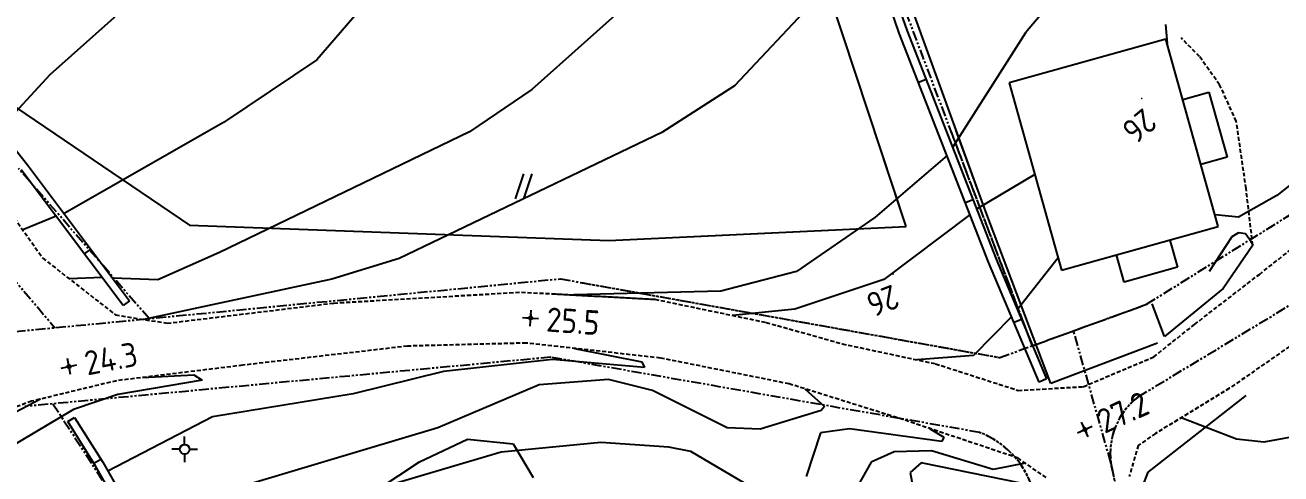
# Model space of a CAD drawing. Header units: metres. Extents: x 139929 to 142176, y 6401995 to 6404420.
# Drawn here: x 140050.9 to 140128.6, y 6402412.9 to 6402440.7 of the extents above; entities that cross this region are included whole.
import ezdxf
from ezdxf.enums import TextEntityAlignment as Align

# ---------------------------------------------------------------- set-up
doc = ezdxf.new("R2010")
doc.units = ezdxf.units.M
doc.header["$LTSCALE"] = 0.5
for name, pattern in [('DASHED', [0.75, 0.5, -0.25]), ('HAECK', [0]), ('PHANTOM', [2.5, 1.25, -0.25, 0.25, -0.25, 0.25, -0.25])]:
    doc.linetypes.add(name, pattern=pattern)
doc.layers.get('0').update_dxf_attribs({"color": 1})
for name, color, linetype in [('M-BEF-BELYSNINGSSTOLPE', 4, 'Continuous'), ('M-BEF-BYGGNAD', 3, 'Continuous'), ('M-BEF-HÄCK', 7, 'Continuous'), ('M-BEF-MARKLINJE', 4, 'Continuous'), ('M-BEF-MUR', 4, 'Continuous'), ('M-BEF-NIVÅ', 4, 'Continuous'), ('M-BEF-NIVÅKURVA-PRIMÄR-0.5M', 12, 'Continuous'), ('M-BEF-NIVÅKURVA-PRIMÄR-1.0M', 12, 'Continuous'), ('M-BEF-VÄGKANT', 1, 'DASHED'), ('M-GR-FASTIGHETSGRÄNS', 3, 'PHANTOM')]:
    doc.layers.add(name, color=color, linetype=linetype)
doc.styles.add('ISO', font='iso.shx', dxfattribs={"height": 2.5})

# ---------------------------------------------------------------- blocks, each defined once
blk = doc.blocks.new('PRI_NIVÅ_HÖJDPUNKT_ISM')
at = {"color": 7}
for p, q in [((-0.25, 0), (0.25, 0)), ((0, 0.25), (0, -0.25))]:
    blk.add_line(p, q, dxfattribs=at)
blk = doc.blocks.new('PRI_LED_BELYS')
at = {"color": 0, "linetype": 'Continuous'}
for p, q in [((0, 0.5), (0, 1.33)), ((-0.5, 0), (-1.33, 0)), ((0.5, 0), (1.33, 0)), ((0, -0.5), (0, -1.33))]:
    blk.add_line(p, q, dxfattribs=at)
blk.add_circle((0, 0), 0.5, dxfattribs=at)
blk = doc.blocks.new('PRI_M_ÅKER')
for points in [[(0.259, 1.556, 0), (-0.259, 0, 0)], [(0.778, 1.556, 0), (0.259, 0, 0)]]:
    blk.add_polyline3d(points)
blk = doc.blocks.new('SPWDEF')
at = {"color": 0, "linetype": 'Continuous'}
for p, q in [((-1, 0), (1, 0)), ((0, -1), (0, 1))]:
    blk.add_line(p, q, dxfattribs=at)
blk.add_circle((0, 0), 0.2)
blk = doc.blocks.new('PRI_NIVÅ_HÖJDPKT')
at = {"color": 0, "linetype": 'Continuous', "lineweight": -3}
blk.add_circle((183, 184), 0.0005, dxfattribs=at)

msp = doc.modelspace()

# ---------------------------------------------------------------- linework, layer by layer
at = {"layer": 'M-BEF-BYGGNAD'}
for p, q in [((140121.505, 6402439.796), (140111.808, 6402437.085)), ((140124.75, 6402428.186), (140121.505, 6402439.796)), ((140124.75, 6402428.186), (140121.584, 6402439.511)), ((140111.808, 6402437.085), (140115.053, 6402425.475)), ((140122.551, 6402436.053), (140124.176, 6402436.507)), ((140122.551, 6402436.053), (140124.176, 6402436.507)), ((140124.176, 6402436.507), (140125.302, 6402432.478)), ((140124.176, 6402436.507), (140125.302, 6402432.478)), ((140112.2, 6402435.682), (140115.053, 6402425.475)), ((140125.302, 6402432.478), (140123.677, 6402432.025)), ((140125.302, 6402432.478), (140123.677, 6402432.025)), ((140115.053, 6402425.475), (140124.75, 6402428.186)), ((140115.053, 6402425.475), (140124.75, 6402428.186)), ((140121.753, 6402427.349), (140122.223, 6402425.668)), ((140121.753, 6402427.349), (140122.223, 6402425.668)), ((140118.923, 6402424.746), (140118.453, 6402426.425)), ((140118.923, 6402424.746), (140118.453, 6402426.425)), ((140122.223, 6402425.668), (140118.923, 6402424.746)), ((140122.223, 6402425.668), (140118.923, 6402424.746))]:
    msp.add_line(p, q, dxfattribs=at)
at = {"layer": 'M-BEF-HÄCK', "color": 1, "linetype": 'HAECK', "lineweight": -3}
for p, q in [((140110.354, 6402429.099), (140104.229, 6402446.012)), ((140114.383, 6402418.458), (140110.354, 6402429.099)), ((140120.985, 6402420.955), (140114.383, 6402418.458)), ((140126.456, 6402417.729), (140120.385, 6402412.98)), ((140120.385, 6402412.98), (140119.735, 6402411.247))]:
    msp.add_line(p, q, dxfattribs=at)
at = {"layer": 'M-BEF-HÄCK', "lineweight": -3}
for p, q in [((140110.354, 6402429.099), (140108.515, 6402434.178)), ((140114.383, 6402418.458), (140110.354, 6402429.099)), ((140120.985, 6402420.955), (140114.383, 6402418.458)), ((140126.456, 6402417.729), (140120.385, 6402412.98)), ((140120.385, 6402412.98), (140119.735, 6402411.247))]:
    msp.add_line(p, q, dxfattribs=at)
at = {"layer": 'M-BEF-MARKLINJE'}
for p, q in [((140105.422, 6402428.182, 25.969), (140096.753, 6402454.571, 24.018)), ((140049.715, 6402435.963, 22.776), (140061.072, 6402428.266, 23.549)), ((140061.072, 6402428.266, 23.549), (140087.029, 6402427.323, 25.007)), ((140087.029, 6402427.323, 25.007), (140105.422, 6402428.182, 25.969)), ((140075.306, 6402413.603, 26.323), (140078.276, 6402415.019, 26.392)), ((140078.276, 6402415.019, 26.392), (140081.101, 6402414.734, 26.546)), ((140081.101, 6402414.734, 26.546), (140082.343, 6402412.632, 27.21)), ((140072.755, 6402411.928, 26.85), (140075.306, 6402413.603, 26.323))]:
    msp.add_line(p, q, dxfattribs=at)
at = {"layer": 'M-BEF-MARKLINJE', "lineweight": -3}
for p, q in [((140105.422, 6402428.182), (140104.05, 6402432.357)), ((140092.318, 6402427.57), (140105.422, 6402428.182)), ((140075.306, 6402413.603), (140078.276, 6402415.019)), ((140078.276, 6402415.019), (140081.101, 6402414.734)), ((140081.101, 6402414.734), (140082.343, 6402412.632)), ((140072.755, 6402411.928), (140075.306, 6402413.603))]:
    msp.add_line(p, q, dxfattribs=at)
at = {"layer": 'M-BEF-MUR'}
for p, q in [((140105.005, 6402440.174), (140099.586, 6402455.805)), ((140100.056, 6402455.976), (140105.475, 6402440.347)), ((140044.732, 6402439.916, 22.925), (140051.045, 6402432.013, 24.046)), ((140110.537, 6402425.981), (140105.005, 6402440.174)), ((140105.475, 6402440.347), (140111.001, 6402426.169)), ((140106.663, 6402437.299), (140106.197, 6402437.117)), ((140051.045, 6402432.013, 24.046), (140057.362, 6402423.588, 25.133)), ((140056.962, 6402423.288, 25.133), (140050.65, 6402431.707, 24.046)), ((140109.568, 6402429.845), (140109.102, 6402429.664)), ((140054.563, 6402426.488, 24.72), (140054.963, 6402426.788, 24.72)), ((140113.655, 6402418.55), (140110.537, 6402425.981)), ((140111.001, 6402426.169), (140114.116, 6402418.743)), ((140057.362, 6402423.588, 25.133), (140056.962, 6402423.288, 25.133)), ((140112.569, 6402422.432), (140112.108, 6402422.237)), ((140114.116, 6402418.743), (140113.655, 6402418.55)), ((140053.529, 6402416.101, 25.557), (140053.953, 6402416.366, 25.557)), ((140055.269, 6402413.324, 26.06), (140053.529, 6402416.101, 25.557)), ((140053.953, 6402416.366, 25.557), (140055.697, 6402413.581, 26.06)), ((140055.146, 6402413.521, 26.024), (140055.57, 6402413.786, 26.023)), ((140058.591, 6402407.573, 26.586), (140055.269, 6402413.324, 26.06)), ((140055.697, 6402413.581, 26.06), (140059.03, 6402407.812, 26.586))]:
    msp.add_line(p, q, dxfattribs=at)
at = {"layer": 'M-BEF-MUR', "lineweight": -3}
for p, q in [((140110.537, 6402425.981), (140107.503, 6402433.766)), ((140107.966, 6402433.955), (140111.001, 6402426.169)), ((140109.568, 6402429.845), (140109.102, 6402429.664)), ((140124.212, 6402425.414), (140125.617, 6402427.573)), ((140125.617, 6402427.573), (140126.026, 6402427.811)), ((140126.026, 6402427.811), (140126.431, 6402427.749)), ((140126.431, 6402427.749), (140126.635, 6402427.459)), ((140126.635, 6402427.459), (140126.887, 6402427.034)), ((140126.887, 6402427.034), (140125.046, 6402424.352)), ((140113.655, 6402418.55), (140110.537, 6402425.981)), ((140111.001, 6402426.169), (140114.116, 6402418.743)), ((140125.046, 6402424.352), (140121.433, 6402421.38)), ((140121.433, 6402421.38), (140120.65, 6402423.389)), ((140112.569, 6402422.432), (140112.108, 6402422.237)), ((140114.116, 6402418.743), (140113.655, 6402418.55))]:
    msp.add_line(p, q, dxfattribs=at)
at = {"layer": 'M-BEF-NIVÅKURVA-PRIMÄR-0.5M', "linetype": 'Continuous', "lineweight": -3}
for p, q in [((140118.066, 6402446.414, 25.5), (140112.828, 6402440.189, 25.5)), ((140073.487, 6402443.773, 23.5), (140068.959, 6402438.51, 23.5)), ((140100.155, 6402442.595, 24.5), (140094.805, 6402436.911, 24.5)), ((140141.578, 6402440.636, 26.5), (140128.383, 6402430.106, 26.5)), ((140112.828, 6402440.189, 25.5), (140108.308, 6402433.077, 25.5)), ((140068.959, 6402438.51, 23.5), (140063.175, 6402434.624, 23.5)), ((140094.805, 6402436.911, 24.5), (140090.306, 6402434.011, 24.5)), ((140063.175, 6402434.624, 23.5), (140053.312, 6402428.99, 23.5)), ((140090.306, 6402434.011, 24.5), (140074.046, 6402426.215, 24.5)), ((140107.962, 6402432.588, 25.5), (140103.484, 6402428.755, 25.5)), ((140128.383, 6402430.106, 26.5), (140126.008, 6402428.774, 26.5)), ((140052.813, 6402428.822, 23.5), (140050.748, 6402427.985, 23.5)), ((140126.008, 6402428.774, 26.5), (140124.55, 6402428.905, 26.5)), ((140103.484, 6402428.755, 25.5), (140098.651, 6402425.406, 25.5)), ((140074.046, 6402426.215, 24.5), (140069.881, 6402424.923, 24.5)), ((140114.838, 6402426.243, 26.5), (140112.315, 6402423.037, 26.5)), ((140098.651, 6402425.406, 25.5), (140093.96, 6402424.192, 25.5)), ((140069.881, 6402424.923, 24.5), (140058.248, 6402422.429, 24.5)), ((140093.96, 6402424.192, 25.5), (140084.863, 6402423.949, 25.5)), ((140111.958, 6402422.594, 26.5), (140109.603, 6402420.195, 26.5)), ((140084.91, 6402420.634, 25.5), (140089.077, 6402419.804, 25.5)), ((140083.533, 6402419.956, 25.5), (140076.791, 6402419.21, 25.5)), ((140089.24, 6402419.454, 25.5), (140083.533, 6402419.956, 25.5)), ((140089.077, 6402419.804, 25.5), (140089.24, 6402419.454, 25.5)), ((140109.603, 6402420.195, 26.5), (140106.083, 6402419.935, 26.5)), ((140058.159, 6402418.832, 24.5), (140061.345, 6402419, 24.5)), ((140061.345, 6402419, 24.5), (140061.842, 6402418.662, 24.5)), ((140076.791, 6402419.21, 25.5), (140071.189, 6402417.823, 25.5)), ((140061.842, 6402418.662, 24.5), (140056.626, 6402417.78, 24.5)), ((140056.626, 6402417.78, 24.5), (140053.887, 6402416.855, 24.5)), ((140071.189, 6402417.823, 25.5), (140062.488, 6402416.408, 25.5)), ((140053.887, 6402416.855, 24.5), (140047.451, 6402413.042, 24.5)), ((140062.488, 6402416.408, 25.5), (140056.009, 6402413.043, 25.5)), ((140101.918, 6402415.66, 26.5), (140100.137, 6402415.401, 26.5)), ((140107.635, 6402414.864, 26.5), (140101.918, 6402415.66, 26.5)), ((140106.869, 6402415.682, 26.5), (140107.759, 6402415.144, 26.5)), ((140100.137, 6402415.401, 26.5), (140099.24, 6402412.711, 26.5)), ((140107.759, 6402415.144, 26.5), (140107.635, 6402414.864, 26.5)), ((140080.355, 6402414.215, 26.5), (140065.519, 6402409.83, 26.5)), ((140086.531, 6402414.814, 26.5), (140080.355, 6402414.215, 26.5)), ((140090.74, 6402414.526, 26.5), (140086.531, 6402414.814, 26.5)), ((140092.112, 6402414.252, 26.5), (140090.74, 6402414.526, 26.5)), ((140095.769, 6402412.093, 26.5), (140092.112, 6402414.252, 26.5)), ((140106.356, 6402413.559, 27.5), (140105.676, 6402412.951, 27.5)), ((140112.522, 6402412.287, 27.5), (140106.356, 6402413.559, 27.5)), ((140105.676, 6402412.951, 27.5), (140106.01, 6402411.182, 27.5))]:
    msp.add_line(p, q, dxfattribs=at)
at = {"layer": 'M-BEF-NIVÅKURVA-PRIMÄR-1.0M', "linetype": 'Continuous', "lineweight": -3}
for p, q in [((140064.477, 6402448.348, 23), (140052.421, 6402437.593, 23)), ((140089.698, 6402443.33, 24), (140082.263, 6402436.68, 24)), ((140121.49, 6402440.692, 26), (140121.578, 6402439.534, 26)), ((140052.421, 6402437.593, 23), (140049.296, 6402434.203, 23)), ((140082.263, 6402436.68, 24), (140078.395, 6402434.048, 24)), ((140078.395, 6402434.048, 24), (140062.925, 6402426.572, 24)), ((140113.395, 6402431.405, 26), (140109.794, 6402429.265, 26)), ((140109.389, 6402428.929, 26), (140104.044, 6402424.897, 26)), ((140062.925, 6402426.572, 24), (140059.114, 6402424.892, 24)), ((140055.649, 6402425.039, 24), (140053.639, 6402424.938, 24)), ((140059.114, 6402424.892, 24), (140056.315, 6402424.985, 24)), ((140104.044, 6402424.897, 26), (140098.549, 6402423.065, 26)), ((140098.549, 6402423.065, 26), (140094.685, 6402422.679, 26)), ((140082.72, 6402418.386, 26), (140076.433, 6402415.724, 26)), ((140087.001, 6402418.702, 26), (140082.72, 6402418.386, 26)), ((140089.727, 6402418.028, 26), (140087.001, 6402418.702, 26)), ((140094.355, 6402415.725, 26), (140089.727, 6402418.028, 26)), ((140099.149, 6402418.139, 26), (140100.374, 6402417.029, 26)), ((140051.848, 6402417.499, 24), (140043.419, 6402413.051, 24)), ((140100.167, 6402416.801, 26), (140096.403, 6402415.638, 26)), ((140100.374, 6402417.029, 26), (140100.167, 6402416.801, 26)), ((140076.433, 6402415.724, 26), (140064.775, 6402412.223, 26)), ((140096.403, 6402415.638, 26), (140094.355, 6402415.725, 26)), ((140125.871, 6402415.011, 27), (140122.447, 6402416.333, 27)), ((140127.564, 6402414.82, 27), (140125.871, 6402415.011, 27)), ((140130.271, 6402415.329, 27), (140127.564, 6402414.82, 27)), ((140104.692, 6402414.222, 27), (140103.264, 6402413.582, 27)), ((140107.009, 6402414.298, 27), (140104.692, 6402414.222, 27)), ((140110.82, 6402413.137, 27), (140107.009, 6402414.298, 27)), ((140103.264, 6402413.582, 27), (140102.112, 6402411.549, 27)), ((140112.816, 6402413.523, 27), (140110.82, 6402413.137, 27))]:
    msp.add_line(p, q, dxfattribs=at)
at = {"layer": 'M-BEF-VÄGKANT', "lineweight": -3}
for p, q in [((140123.592, 6402438.709), (140122.459, 6402439.868)), ((140124.837, 6402436.965), (140123.592, 6402438.709)), ((140125.868, 6402434.712), (140124.837, 6402436.965)), ((140126.474, 6402430.533), (140125.868, 6402434.712)), ((140126.887, 6402427.034), (140126.474, 6402430.533)), ((140083.608, 6402424.016), (140089.872, 6402423.682)), ((140089.872, 6402423.682), (140096.754, 6402422.249)), ((140123.286, 6402422.124), (140125.177, 6402423.585)), ((140096.754, 6402422.249), (140101.473, 6402420.92)), ((140120.753, 6402420.112), (140123.286, 6402422.124)), ((140081.906, 6402420.969), (140075.751, 6402420.81)), ((140090.215, 6402420.04), (140081.906, 6402420.969)), ((140101.473, 6402420.92), (140107.25, 6402419.685)), ((140129.466, 6402420.967), (140125.443, 6402418.165)), ((140098.187, 6402418.441), (140090.215, 6402420.04)), ((140107.25, 6402419.685), (140112.363, 6402418.036)), ((140116.397, 6402418.266), (140120.753, 6402420.112)), ((140105.216, 6402416.236), (140098.187, 6402418.441)), ((140112.363, 6402418.036), (140116.397, 6402418.266)), ((140125.443, 6402418.165), (140120.864, 6402415.364)), ((140112.361, 6402413.84), (140105.216, 6402416.236)), ((140120.864, 6402415.364), (140119.803, 6402414.631)), ((140119.803, 6402414.631), (140119.238, 6402412.705)), ((140114.095, 6402412.633), (140112.361, 6402413.84))]:
    msp.add_line(p, q, dxfattribs=at)
at = {"layer": 'M-BEF-VÄGKANT'}
for p, q in [((140043.534, 6402438.232, 22.17), (140051.98, 6402426.234, 23.743)), ((140127.296, 6402425.222), (140135.169, 6402431.424)), ((140051.98, 6402426.234, 23.743), (140056.489, 6402422.714, 24.327)), ((140123.286, 6402422.124), (140127.296, 6402425.222)), ((140059.685, 6402422.196, 24.67), (140070.009, 6402423.449, 25.007)), ((140070.009, 6402423.449, 25.007), (140081.613, 6402424.122, 25.385)), ((140081.613, 6402424.122, 25.385), (140089.872, 6402423.682, 25.625)), ((140089.872, 6402423.682, 25.625), (140096.754, 6402422.249, 26.077)), ((140056.489, 6402422.714, 24.327), (140059.685, 6402422.196, 24.67)), ((140096.754, 6402422.249, 26.077), (140101.473, 6402420.92, 26.295)), ((140120.753, 6402420.112), (140123.286, 6402422.124)), ((140074.566, 6402420.779, 25.139), (140064.366, 6402419.595, 24.779)), ((140081.906, 6402420.969, 25.362), (140074.566, 6402420.779, 25.139)), ((140090.215, 6402420.04, 25.843), (140081.906, 6402420.969, 25.362)), ((140101.473, 6402420.92), (140107.25, 6402419.685)), ((140129.466, 6402420.967), (140125.443, 6402418.165)), ((140064.366, 6402419.595, 24.779), (140056.541, 6402418.634, 24.441)), ((140098.187, 6402418.441, 26.129), (140090.215, 6402420.04, 25.843)), ((140107.25, 6402419.685), (140112.363, 6402418.036)), ((140116.397, 6402418.266), (140120.753, 6402420.112)), ((140056.541, 6402418.634, 24.441), (140051.289, 6402417.363, 24.201)), ((140105.216, 6402416.236), (140098.187, 6402418.441)), ((140112.363, 6402418.036), (140116.397, 6402418.266)), ((140125.443, 6402418.165), (140120.864, 6402415.364)), ((140051.289, 6402417.363, 24.201), (140041.605, 6402413.89, 23.577)), ((140112.361, 6402413.84), (140105.216, 6402416.236)), ((140120.864, 6402415.364), (140119.803, 6402414.631)), ((140119.803, 6402414.631), (140119.238, 6402412.705)), ((140114.095, 6402412.633), (140112.361, 6402413.84))]:
    msp.add_line(p, q, dxfattribs=at)
at = {"layer": 'M-GR-FASTIGHETSGRÄNS'}
for p, q in [((140081.079, 6402505.765), (140113.223, 6402420.797)), ((140119.801, 6402417.642), (140147.97, 6402434.676)), ((140119.801, 6402417.642), (140147.97, 6402434.676)), ((140120.312, 6402423.369), (140138.621, 6402434.787)), ((140120.312, 6402423.369), (140138.621, 6402434.787)), ((140108.208, 6402434.053), (140113.223, 6402420.797)), ((140058.571, 6402422.485), (140050.483, 6402431.786)), ((140045.957, 6402429.883), (140052.741, 6402421.921)), ((140050.297, 6402421.685), (140084.026, 6402424.949)), ((140084.026, 6402424.949), (140111.223, 6402420.071)), ((140085.325, 6402424.716), (140111.223, 6402420.071)), ((140111.223, 6402420.071), (140120.312, 6402423.369)), ((140115.793, 6402421.73), (140120.312, 6402423.369)), ((140113.223, 6402420.797), (140115.793, 6402421.73)), ((140118.101, 6402413.579), (140115.793, 6402421.73)), ((140118.101, 6402413.579), (140115.793, 6402421.73)), ((140111.223, 6402420.071), (140113.223, 6402420.797)), ((140083.429, 6402420.092), (140050.876, 6402417.044)), ((140083.429, 6402420.092), (140071.181, 6402418.945)), ((140109.974, 6402415.432), (140083.429, 6402420.092)), ((140109.974, 6402415.432), (140083.429, 6402420.092)), ((140052.618, 6402417.206), (140076.115, 6402380.833)), ((140123.317, 6402389.718), (140118.101, 6402413.579)), ((140121.22, 6402399.309), (140118.101, 6402413.579))]:
    msp.add_line(p, q, dxfattribs=at)
for centre, radius, start, end in [((140122.475, 6402414.136), 4.408, 127.32616, 187.25904), ((140122.47, 6402414.14), 4.403, 127.8944, 187.90644), ((140108.03, 6402410.306), 5.482, 19.03435, 69.81603), ((140108.03, 6402410.306), 5.482, 18.45152, 69.22842)]:
    msp.add_arc(centre, radius, start, end, dxfattribs=at)

# ---------------------------------------------------------------- block references
at = {"layer": 'M-BEF-BELYSNINGSSTOLPE', "color": 1, "linetype": 'Continuous', "lineweight": -3, "xscale": 0.6, "yscale": 0.6, "zscale": 0.6}
msp.add_blockref('PRI_LED_BELYS', (140060.766, 6402414.392, 25.499), dxfattribs=at)
at = {"layer": 'M-BEF-MARKLINJE'}
msp.add_blockref('PRI_M_ÅKER', (140081.489, 6402429.893, 24.401), dxfattribs=at)
at = {"layer": 'M-BEF-NIVÅ'}
for p, xscale, yscale, zscale, rotation in [((140082.179, 6402422.515, 25.479), 0.4999999999999999, 0.4999999999999999, 0.4999999999999999, 356.2199999972648), ((140053.613, 6402419.514, 24.292), 0.5, 0.5, 0.5, 10.9979996298585), ((140116.49, 6402415.61), 0.5, 0.5, 0.5, 24.75000154250514)]:
    msp.add_blockref('SPWDEF', p, dxfattribs=dict(at, xscale=xscale, yscale=yscale, zscale=zscale, rotation=rotation))
at = {"layer": 'M-BEF-NIVÅ', "lineweight": -3}
for p, rotation in [((140082.179, 6402422.515, 25.479), 356.2199999972648), ((140116.49, 6402415.61), 24.75000154250514)]:
    msp.add_blockref('PRI_NIVÅ_HÖJDPUNKT_ISM', p, dxfattribs=dict(at, rotation=rotation))
at = {"layer": 'M-BEF-NIVÅKURVA-PRIMÄR-1.0M', "color": 1, "linetype": 'Continuous', "lineweight": -3, "xscale": 0.001, "yscale": 0.001, "zscale": 0.001}
for p in [(140119.833, 6402435.934, 26), (140104.434, 6402425.042, 26)]:
    msp.add_blockref('PRI_NIVÅ_HÖJDPKT', p, dxfattribs=at)

# ---------------------------------------------------------------- texts
at = {"layer": 'M-BEF-NIVÅ', "style": 'ISO'}
for s, rotation, p in [('25.5', 355.6341, (140083.176, 6402422.439)), ('25.5', 356.21999, (140083.176, 6402422.439, 25.479)), ('24.3', 10.998, (140054.597, 6402419.694, 24.292)), ('27.2', 24.75, (140117.402, 6402416.019)), ('27.2', 24.16254, (140117.402, 6402416.019))]:
    msp.add_text(s, height=1.5, rotation=rotation, dxfattribs=at).set_placement(p, align=Align.MIDDLE_LEFT)
at = {"layer": 'M-BEF-NIVÅKURVA-PRIMÄR-1.0M', "style": 'ISO'}
for rotation, p in [(219.798, (140119.833, 6402435.934)), (201.23101, (140104.434, 6402425.042))]:
    msp.add_text('26', height=1.5, rotation=rotation, dxfattribs=at).set_placement(p, align=Align.BOTTOM_LEFT)

doc.saveas('drawing.dxf')
